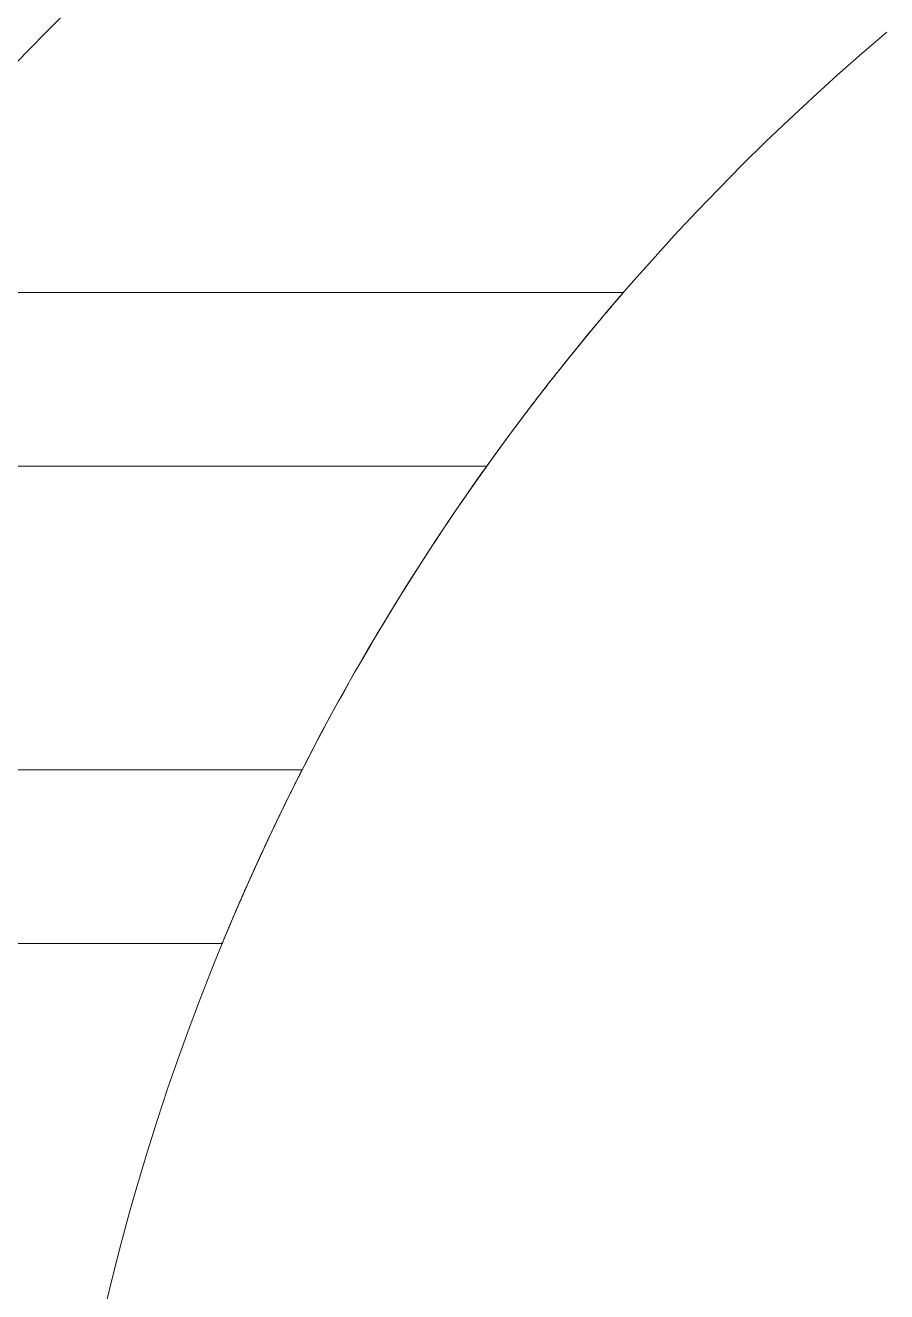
# Paper-space layout 'Presentación1' of a CAD drawing. Header units: millimetres. Extents: x 455 to 3402, y 15 to 1454.
# Drawn here: x 3358.87 to 3365.49, y 1354.29 to 1364.01 of the extents above; entities that cross this region are included whole.
import ezdxf

# ---------------------------------------------------------------- set-up
doc = ezdxf.new("R2010")
doc.units = ezdxf.units.MM

psp = doc.layouts.new('Presentación1')

# ---------------------------------------------------------------- linework, layer by layer
at = {"color": 7, "linetype": 'Continuous', "lineweight": 15}
for p, q in [((3357.2606, 1361.9622, -679.0231), (3363.4695, 1361.9622, -679.0231)), ((3356.2665, 1360.6288, -679.0231), (3362.4191, 1360.6288, -679.0231)), ((3354.8207, 1358.2955, -679.0231), (3361, 1358.2955, -679.0231)), ((3354.1399, 1356.9622, -679.0231), (3360.3856, 1356.9622, -679.0231))]:
    psp.add_line(p, q, dxfattribs=at)
for centre, radius, start, end in [((3377.3299, 1345.9622, -679.0231), 25.6667, 18.92464, 161.07536), ((3377.3299, 1345.9622, -679.0231), 25.6667, 18.92464, 161.07536), ((3377.3299, 1349.9622, -679.0231), 18.3333, 130.21417, 180), ((3377.3299, 1349.9622, -679.0231), 18.3333, 130.21417, 180), ((3377.3299, 1349.9622, -679.0231), 18.3333, 130.21417, 180), ((3377.3299, 1349.9622, -679.0231), 18.3333, 130.21417, 180), ((3377.3299, 1349.9622, -679.0231), 18.3333, 130.21417, 180), ((3377.3299, 1349.9622, -679.0231), 18.3333, 130.21417, 180), ((3377.3299, 1349.9622, -679.0231), 18.3333, 130.21417, 180), ((3377.3299, 1349.9622, -679.0231), 18.3333, 130.21417, 180), ((3377.3299, 1349.9622, -679.0231), 18.3333, 130.21417, 180), ((3377.3299, 1349.9622, -679.0231), 18.3333, 130.21417, 180), ((3377.3299, 1349.9622, -679.0231), 18.3333, 130.21417, 180), ((3377.3299, 1349.9622, -679.0231), 18.3333, 130.21417, 180), ((3377.3299, 1349.9622, -679.0231), 18.3333, 130.21417, 180), ((3377.3299, 1349.9622, -679.0231), 18.3333, 144.42147, 152.96431), ((3377.3299, 1349.9622, -679.0231), 18.3333, 144.42147, 152.96431), ((3377.3299, 1349.9622, -679.0231), 18.3333, 144.42147, 152.96431), ((3377.3299, 1349.9622, -679.0231), 18.3333, 144.42147, 152.96431), ((3377.3299, 1349.9622, -679.0231), 18.3333, 144.42147, 152.96431), ((3377.3299, 1349.9622, -679.0231), 18.3333, 144.42147, 152.96431), ((3377.3299, 1349.9622, -679.0231), 18.3333, 144.42147, 152.96431), ((3377.3299, 1349.9622, -679.0231), 18.3333, 144.42147, 152.96431), ((3377.3299, 1349.9622, -679.0231), 18.3333, 144.42147, 152.96431), ((3377.3299, 1349.9622, -679.0231), 18.3333, 144.42147, 152.96431), ((3377.3299, 1349.9622, -679.0231), 18.3333, 144.42147, 152.96431), ((3377.3299, 1349.9622, -679.0231), 18.3333, 144.42147, 152.96431), ((3377.3299, 1349.9622, -679.0231), 18.3333, 144.42147, 152.96431), ((3377.3299, 1349.9622, -679.0231), 18.3333, 144.42147, 152.96431)]:
    psp.add_arc(centre, radius, start, end, dxfattribs=at)
for points, knots in [([(3363.4695, 1361.9622, -679.0231), (3363.4691, 1361.9616, -679.0231), (3363.4681, 1361.9605, -679.0231), (3363.4605, 1361.9518, -679.0231), (3363.4484, 1361.9377, -679.0231), (3363.4315, 1361.9181, -679.0231), (3363.4106, 1361.8938, -679.0231), (3363.3859, 1361.8649, -679.0231), (3363.3574, 1361.8315, -679.0231), (3363.3263, 1361.7947, -679.0231), (3363.2933, 1361.7556, -679.0231), (3363.259, 1361.7146, -679.0231), (3363.2223, 1361.6706, -679.0231), (3363.1835, 1361.6236, -679.0231), (3363.1426, 1361.5739, -679.0231), (3363.097, 1361.518, -679.0231), (3363.0466, 1361.4556, -679.0231), (3362.9911, 1361.3864, -679.0231), (3362.9339, 1361.3141, -679.0231), (3362.8749, 1361.2389, -679.0231), (3362.8145, 1361.1611, -679.0231), (3362.7555, 1361.0843, -679.0231), (3362.6984, 1361.0089, -679.0231), (3362.6431, 1360.9354, -679.0231), (3362.5874, 1360.8604, -679.0231), (3362.5313, 1360.7841, -679.0231), (3362.475, 1360.7067, -679.0231), (3362.4377, 1360.6548, -679.0231), (3362.4191, 1360.6288, -679.0231)], [0, 0, 0, 0, 0.036245, 0.072492, 0.109812, 0.147136, 0.183218, 0.219303, 0.256189, 0.293079, 0.327016, 0.360985, 0.394929, 0.42984, 0.464778, 0.499694, 0.542592, 0.585527, 0.628431, 0.672564, 0.71673, 0.760866, 0.800321, 0.839797, 0.879252, 0.919494, 0.959759, 1, 1, 1, 1]), ([(3362.4191, 1360.6288, -679.0231), (3362.4366, 1360.6532, -679.0231), (3362.4716, 1360.702, -679.0231), (3362.5246, 1360.7749, -679.0231), (3362.5779, 1360.8475, -679.0231), (3362.6353, 1360.9249, -679.0231), (3362.6966, 1361.0067, -679.0231), (3362.7616, 1361.0922, -679.0231), (3362.8266, 1361.1768, -679.0231), (3362.8915, 1361.2602, -679.0231), (3362.9558, 1361.342, -679.0231), (3363.0134, 1361.4143, -679.0231), (3363.0644, 1361.4776, -679.0231), (3363.1089, 1361.5326, -679.0231), (3363.1525, 1361.586, -679.0231), (3363.1948, 1361.6373, -679.0231), (3363.2355, 1361.6865, -679.0231), (3363.276, 1361.735, -679.0231), (3363.3155, 1361.782, -679.0231), (3363.3492, 1361.8217, -679.0231), (3363.376, 1361.8532, -679.0231), (3363.397, 1361.8779, -679.0231), (3363.4155, 1361.8995, -679.0231), (3363.4315, 1361.9181, -679.0231), (3363.4447, 1361.9335, -679.0231), (3363.4555, 1361.9459, -679.0231), (3363.4634, 1361.9551, -679.0231), (3363.4683, 1361.9607, -679.0231), (3363.4695, 1361.9621, -679.0231), (3363.4695, 1361.9622, -679.0231), (3363.4695, 1361.9622, -679.0231)], [0, 0, 0, 0, 0.037803, 0.075606, 0.113711, 0.151816, 0.198408, 0.245034, 0.291624, 0.339616, 0.38765, 0.435635, 0.471495, 0.507376, 0.543233, 0.580015, 0.616826, 0.653605, 0.696, 0.738391, 0.767398, 0.796427, 0.825427, 0.853742, 0.882081, 0.910392, 0.939824, 0.969288, 0.998719, 1, 1, 1, 1]), ([(3363.4695, 1361.9622, -679.0231), (3363.4691, 1361.9616, -679.0231), (3363.4681, 1361.9605, -679.0231), (3363.4605, 1361.9518, -679.0231), (3363.4484, 1361.9377, -679.0231), (3363.4315, 1361.9181, -679.0231), (3363.4106, 1361.8938, -679.0231), (3363.3859, 1361.8649, -679.0231), (3363.3574, 1361.8315, -679.0231), (3363.3263, 1361.7947, -679.0231), (3363.2933, 1361.7556, -679.0231), (3363.259, 1361.7146, -679.0231), (3363.2223, 1361.6706, -679.0231), (3363.1835, 1361.6236, -679.0231), (3363.1426, 1361.5739, -679.0231), (3363.097, 1361.518, -679.0231), (3363.0466, 1361.4556, -679.0231), (3362.9911, 1361.3864, -679.0231), (3362.9339, 1361.3141, -679.0231), (3362.8749, 1361.2389, -679.0231), (3362.8145, 1361.1611, -679.0231), (3362.7555, 1361.0843, -679.0231), (3362.6984, 1361.0089, -679.0231), (3362.6431, 1360.9354, -679.0231), (3362.5874, 1360.8604, -679.0231), (3362.5313, 1360.7841, -679.0231), (3362.475, 1360.7067, -679.0231), (3362.4377, 1360.6548, -679.0231), (3362.4191, 1360.6288, -679.0231)], [0, 0, 0, 0, 0.0362452, 0.0724915, 0.1098126, 0.1471353, 0.1832178, 0.219302, 0.2561889, 0.2930783, 0.327016, 0.3609854, 0.3949292, 0.4298404, 0.464778, 0.4996937, 0.5425919, 0.5855273, 0.6284307, 0.6725639, 0.7167302, 0.7608663, 0.800321, 0.839797, 0.8792521, 0.9194944, 0.9597585, 1, 1, 1, 1]), ([(3362.4191, 1360.6288, -679.0231), (3362.4366, 1360.6532, -679.0231), (3362.4716, 1360.702, -679.0231), (3362.5246, 1360.7749, -679.0231), (3362.5779, 1360.8475, -679.0231), (3362.6353, 1360.9249, -679.0231), (3362.6966, 1361.0067, -679.0231), (3362.7616, 1361.0922, -679.0231), (3362.8266, 1361.1768, -679.0231), (3362.8915, 1361.2602, -679.0231), (3362.9558, 1361.342, -679.0231), (3363.0134, 1361.4143, -679.0231), (3363.0644, 1361.4776, -679.0231), (3363.1089, 1361.5326, -679.0231), (3363.1525, 1361.586, -679.0231), (3363.1948, 1361.6373, -679.0231), (3363.2355, 1361.6865, -679.0231), (3363.276, 1361.735, -679.0231), (3363.3155, 1361.782, -679.0231), (3363.3492, 1361.8217, -679.0231), (3363.376, 1361.8532, -679.0231), (3363.397, 1361.8779, -679.0231), (3363.4155, 1361.8995, -679.0231), (3363.4315, 1361.9181, -679.0231), (3363.4447, 1361.9335, -679.0231), (3363.4555, 1361.9459, -679.0231), (3363.4634, 1361.9551, -679.0231), (3363.4683, 1361.9607, -679.0231), (3363.4695, 1361.9621, -679.0231), (3363.4695, 1361.9622, -679.0231), (3363.4695, 1361.9622, -679.0231)], [0, 0, 0, 0, 0.037803, 0.075606, 0.113711, 0.151816, 0.198408, 0.245034, 0.291623, 0.339616, 0.387649, 0.435635, 0.471495, 0.507375, 0.543232, 0.580015, 0.616826, 0.653603, 0.695999, 0.738389, 0.767395, 0.796424, 0.825427, 0.853741, 0.882081, 0.910391, 0.939823, 0.969288, 0.998718, 1, 1, 1, 1]), ([(3363.4695, 1361.9622, -679.0231), (3363.4691, 1361.9616, -679.0231), (3363.4681, 1361.9605, -679.0231), (3363.4605, 1361.9518, -679.0231), (3363.4484, 1361.9377, -679.0231), (3363.4315, 1361.9181, -679.0231), (3363.4106, 1361.8938, -679.0231), (3363.3859, 1361.8649, -679.0231), (3363.3574, 1361.8315, -679.0231), (3363.3263, 1361.7947, -679.0231), (3363.2933, 1361.7556, -679.0231), (3363.259, 1361.7146, -679.0231), (3363.2223, 1361.6706, -679.0231), (3363.1835, 1361.6236, -679.0231), (3363.1426, 1361.5739, -679.0231), (3363.097, 1361.518, -679.0231), (3363.0466, 1361.4556, -679.0231), (3362.9911, 1361.3864, -679.0231), (3362.9339, 1361.3141, -679.0231), (3362.8749, 1361.2389, -679.0231), (3362.8145, 1361.1611, -679.0231), (3362.7555, 1361.0843, -679.0231), (3362.6984, 1361.0089, -679.0231), (3362.6431, 1360.9354, -679.0231), (3362.5874, 1360.8604, -679.0231), (3362.5313, 1360.7841, -679.0231), (3362.475, 1360.7067, -679.0231), (3362.4377, 1360.6548, -679.0231), (3362.4191, 1360.6288, -679.0231)], [0, 0, 0, 0, 0.036245, 0.072491, 0.109813, 0.147136, 0.183218, 0.219303, 0.256189, 0.293078, 0.327016, 0.360985, 0.394929, 0.42984, 0.464778, 0.499694, 0.542592, 0.585527, 0.628431, 0.672564, 0.71673, 0.760866, 0.800321, 0.839797, 0.879252, 0.919494, 0.959759, 1, 1, 1, 1]), ([(3362.4191, 1360.6288, -679.0231), (3362.4366, 1360.6532, -679.0231), (3362.4716, 1360.702, -679.0231), (3362.5246, 1360.7749, -679.0231), (3362.5779, 1360.8475, -679.0231), (3362.6353, 1360.9249, -679.0231), (3362.6966, 1361.0067, -679.0231), (3362.7616, 1361.0922, -679.0231), (3362.8266, 1361.1768, -679.0231), (3362.8915, 1361.2602, -679.0231), (3362.9558, 1361.342, -679.0231), (3363.0134, 1361.4143, -679.0231), (3363.0644, 1361.4776, -679.0231), (3363.1089, 1361.5326, -679.0231), (3363.1525, 1361.586, -679.0231), (3363.1948, 1361.6373, -679.0231), (3363.2355, 1361.6865, -679.0231), (3363.276, 1361.735, -679.0231), (3363.3155, 1361.782, -679.0231), (3363.3492, 1361.8217, -679.0231), (3363.376, 1361.8532, -679.0231), (3363.397, 1361.8779, -679.0231), (3363.4155, 1361.8995, -679.0231), (3363.4315, 1361.9181, -679.0231), (3363.4447, 1361.9335, -679.0231), (3363.4555, 1361.9459, -679.0231), (3363.4634, 1361.9551, -679.0231), (3363.4683, 1361.9607, -679.0231), (3363.4695, 1361.9621, -679.0231), (3363.4695, 1361.9622, -679.0231), (3363.4695, 1361.9622, -679.0231)], [0, 0, 0, 0, 0.037803, 0.075606, 0.113711, 0.151816, 0.198408, 0.245034, 0.291624, 0.339616, 0.387649, 0.435635, 0.471495, 0.507375, 0.543232, 0.580015, 0.616826, 0.653604, 0.695999, 0.73839, 0.767397, 0.796425, 0.825427, 0.853741, 0.882081, 0.910392, 0.939823, 0.969288, 0.998718, 1, 1, 1, 1]), ([(3363.4695, 1361.9622, -679.0231), (3363.4691, 1361.9616, -679.0231), (3363.4681, 1361.9605, -679.0231), (3363.4605, 1361.9518, -679.0231), (3363.4484, 1361.9377, -679.0231), (3363.4315, 1361.9181, -679.0231), (3363.4106, 1361.8938, -679.0231), (3363.3859, 1361.8649, -679.0231), (3363.3574, 1361.8315, -679.0231), (3363.3263, 1361.7947, -679.0231), (3363.2933, 1361.7556, -679.0231), (3363.259, 1361.7146, -679.0231), (3363.2223, 1361.6706, -679.0231), (3363.1835, 1361.6236, -679.0231), (3363.1426, 1361.5739, -679.0231), (3363.097, 1361.518, -679.0231), (3363.0466, 1361.4556, -679.0231), (3362.9911, 1361.3864, -679.0231), (3362.9339, 1361.3141, -679.0231), (3362.8749, 1361.2389, -679.0231), (3362.8145, 1361.1611, -679.0231), (3362.7555, 1361.0843, -679.0231), (3362.6984, 1361.0089, -679.0231), (3362.6431, 1360.9354, -679.0231), (3362.5874, 1360.8604, -679.0231), (3362.5313, 1360.7841, -679.0231), (3362.475, 1360.7067, -679.0231), (3362.4377, 1360.6548, -679.0231), (3362.4191, 1360.6288, -679.0231)], [0, 0, 0, 0, 0.036245, 0.072491, 0.109813, 0.147135, 0.183217, 0.219303, 0.256188, 0.293077, 0.327016, 0.360985, 0.394928, 0.42984, 0.464777, 0.499693, 0.542592, 0.585527, 0.628431, 0.672563, 0.71673, 0.760866, 0.800321, 0.839797, 0.879252, 0.919494, 0.959759, 1, 1, 1, 1]), ([(3362.4191, 1360.6288, -679.0231), (3362.4366, 1360.6532, -679.0231), (3362.4716, 1360.702, -679.0231), (3362.5246, 1360.7749, -679.0231), (3362.5779, 1360.8475, -679.0231), (3362.6353, 1360.9249, -679.0231), (3362.6966, 1361.0067, -679.0231), (3362.7616, 1361.0922, -679.0231), (3362.8266, 1361.1768, -679.0231), (3362.8915, 1361.2602, -679.0231), (3362.9558, 1361.342, -679.0231), (3363.0134, 1361.4143, -679.0231), (3363.0644, 1361.4776, -679.0231), (3363.1089, 1361.5326, -679.0231), (3363.1525, 1361.586, -679.0231), (3363.1948, 1361.6373, -679.0231), (3363.2355, 1361.6865, -679.0231), (3363.276, 1361.735, -679.0231), (3363.3155, 1361.782, -679.0231), (3363.3492, 1361.8217, -679.0231), (3363.376, 1361.8532, -679.0231), (3363.397, 1361.8779, -679.0231), (3363.4155, 1361.8995, -679.0231), (3363.4315, 1361.9181, -679.0231), (3363.4447, 1361.9335, -679.0231), (3363.4555, 1361.9459, -679.0231), (3363.4634, 1361.9551, -679.0231), (3363.4683, 1361.9607, -679.0231), (3363.4695, 1361.9621, -679.0231), (3363.4695, 1361.9622, -679.0231), (3363.4695, 1361.9622, -679.0231)], [0, 0, 0, 0, 0.037803, 0.075606, 0.113711, 0.151816, 0.198408, 0.245034, 0.291624, 0.339616, 0.387649, 0.435635, 0.471495, 0.507375, 0.543232, 0.580015, 0.616826, 0.653604, 0.695999, 0.73839, 0.767397, 0.796425, 0.825427, 0.853741, 0.882081, 0.910392, 0.939823, 0.969288, 0.998718, 1, 1, 1, 1]), ([(3363.4695, 1361.9622, -679.0231), (3363.4691, 1361.9616, -679.0231), (3363.4681, 1361.9605, -679.0231), (3363.4605, 1361.9518, -679.0231), (3363.4484, 1361.9377, -679.0231), (3363.4315, 1361.9181, -679.0231), (3363.4106, 1361.8938, -679.0231), (3363.3859, 1361.8649, -679.0231), (3363.3574, 1361.8315, -679.0231), (3363.3263, 1361.7947, -679.0231), (3363.2933, 1361.7556, -679.0231), (3363.259, 1361.7146, -679.0231), (3363.2223, 1361.6706, -679.0231), (3363.1835, 1361.6236, -679.0231), (3363.1426, 1361.5739, -679.0231), (3363.097, 1361.518, -679.0231), (3363.0466, 1361.4556, -679.0231), (3362.9911, 1361.3864, -679.0231), (3362.9339, 1361.3141, -679.0231), (3362.8749, 1361.2389, -679.0231), (3362.8145, 1361.1611, -679.0231), (3362.7555, 1361.0843, -679.0231), (3362.6984, 1361.0089, -679.0231), (3362.6431, 1360.9354, -679.0231), (3362.5874, 1360.8604, -679.0231), (3362.5313, 1360.7841, -679.0231), (3362.475, 1360.7067, -679.0231), (3362.4377, 1360.6548, -679.0231), (3362.4191, 1360.6288, -679.0231)], [0, 0, 0, 0, 0.0362452, 0.0724915, 0.1098126, 0.1471353, 0.1832178, 0.219302, 0.2561889, 0.2930783, 0.327016, 0.3609854, 0.3949292, 0.4298404, 0.464778, 0.4996937, 0.5425919, 0.5855273, 0.6284307, 0.6725639, 0.7167302, 0.7608663, 0.800321, 0.839797, 0.8792521, 0.9194944, 0.9597585, 1, 1, 1, 1]), ([(3363.4695, 1361.9622, -679.0231), (3363.4691, 1361.9616, -679.0231), (3363.4681, 1361.9605, -679.0231), (3363.4605, 1361.9518, -679.0231), (3363.4484, 1361.9377, -679.0231), (3363.4315, 1361.9181, -679.0231), (3363.4106, 1361.8938, -679.0231), (3363.3859, 1361.8649, -679.0231), (3363.3574, 1361.8315, -679.0231), (3363.3263, 1361.7947, -679.0231), (3363.2933, 1361.7556, -679.0231), (3363.259, 1361.7146, -679.0231), (3363.2223, 1361.6706, -679.0231), (3363.1835, 1361.6236, -679.0231), (3363.1426, 1361.5739, -679.0231), (3363.097, 1361.518, -679.0231), (3363.0466, 1361.4556, -679.0231), (3362.9911, 1361.3864, -679.0231), (3362.9339, 1361.3141, -679.0231), (3362.8749, 1361.2389, -679.0231), (3362.8145, 1361.1611, -679.0231), (3362.7555, 1361.0843, -679.0231), (3362.6984, 1361.0089, -679.0231), (3362.6431, 1360.9354, -679.0231), (3362.5874, 1360.8604, -679.0231), (3362.5313, 1360.7841, -679.0231), (3362.475, 1360.7067, -679.0231), (3362.4377, 1360.6548, -679.0231), (3362.4191, 1360.6288, -679.0231)], [0, 0, 0, 0, 0.0362452, 0.0724915, 0.1098126, 0.1471353, 0.1832178, 0.219302, 0.2561889, 0.2930783, 0.327016, 0.3609854, 0.3949292, 0.4298404, 0.464778, 0.4996937, 0.5425919, 0.5855273, 0.6284307, 0.6725639, 0.7167302, 0.7608663, 0.800321, 0.839797, 0.8792521, 0.9194944, 0.9597585, 1, 1, 1, 1]), ([(3362.4191, 1360.6288, -679.0231), (3362.4366, 1360.6532, -679.0231), (3362.4716, 1360.702, -679.0231), (3362.5246, 1360.7749, -679.0231), (3362.5779, 1360.8475, -679.0231), (3362.6353, 1360.9249, -679.0231), (3362.6966, 1361.0067, -679.0231), (3362.7616, 1361.0922, -679.0231), (3362.8266, 1361.1768, -679.0231), (3362.8915, 1361.2602, -679.0231), (3362.9558, 1361.342, -679.0231), (3363.0134, 1361.4143, -679.0231), (3363.0644, 1361.4776, -679.0231), (3363.1089, 1361.5326, -679.0231), (3363.1525, 1361.586, -679.0231), (3363.1948, 1361.6373, -679.0231), (3363.2355, 1361.6865, -679.0231), (3363.276, 1361.735, -679.0231), (3363.3155, 1361.782, -679.0231), (3363.3492, 1361.8217, -679.0231), (3363.376, 1361.8532, -679.0231), (3363.397, 1361.8779, -679.0231), (3363.4155, 1361.8995, -679.0231), (3363.4315, 1361.9181, -679.0231), (3363.4447, 1361.9335, -679.0231), (3363.4555, 1361.9459, -679.0231), (3363.4634, 1361.9551, -679.0231), (3363.4683, 1361.9607, -679.0231), (3363.4695, 1361.9621, -679.0231), (3363.4695, 1361.9622, -679.0231), (3363.4695, 1361.9622, -679.0231)], [0, 0, 0, 0, 0.037803, 0.075606, 0.113711, 0.151816, 0.198408, 0.245034, 0.291624, 0.339616, 0.387649, 0.435635, 0.471495, 0.507375, 0.543232, 0.580015, 0.616827, 0.653604, 0.695999, 0.73839, 0.767396, 0.796425, 0.825427, 0.853741, 0.882081, 0.910392, 0.939823, 0.969288, 0.998718, 1, 1, 1, 1]), ([(3362.4191, 1360.6288, -679.0231), (3362.4366, 1360.6532, -679.0231), (3362.4716, 1360.702, -679.0231), (3362.5246, 1360.7749, -679.0231), (3362.5779, 1360.8475, -679.0231), (3362.6353, 1360.9249, -679.0231), (3362.6966, 1361.0067, -679.0231), (3362.7616, 1361.0922, -679.0231), (3362.8266, 1361.1768, -679.0231), (3362.8915, 1361.2602, -679.0231), (3362.9558, 1361.342, -679.0231), (3363.0134, 1361.4143, -679.0231), (3363.0644, 1361.4776, -679.0231), (3363.1089, 1361.5326, -679.0231), (3363.1525, 1361.586, -679.0231), (3363.1948, 1361.6373, -679.0231), (3363.2355, 1361.6865, -679.0231), (3363.276, 1361.735, -679.0231), (3363.3155, 1361.782, -679.0231), (3363.3492, 1361.8217, -679.0231), (3363.376, 1361.8532, -679.0231), (3363.397, 1361.8779, -679.0231), (3363.4155, 1361.8995, -679.0231), (3363.4315, 1361.9181, -679.0231), (3363.4447, 1361.9335, -679.0231), (3363.4555, 1361.9459, -679.0231), (3363.4634, 1361.9551, -679.0231), (3363.4683, 1361.9607, -679.0231), (3363.4695, 1361.9621, -679.0231), (3363.4695, 1361.9622, -679.0231), (3363.4695, 1361.9622, -679.0231)], [0, 0, 0, 0, 0.037803, 0.075606, 0.113711, 0.151816, 0.198408, 0.245034, 0.291624, 0.339616, 0.387649, 0.435635, 0.471495, 0.507375, 0.543232, 0.580015, 0.616827, 0.653604, 0.695999, 0.738389, 0.767396, 0.796425, 0.825427, 0.853741, 0.882081, 0.910391, 0.939823, 0.969289, 0.998719, 1, 1, 1, 1]), ([(3363.4695, 1361.9622, -679.0231), (3363.4691, 1361.9616, -679.0231), (3363.4681, 1361.9605, -679.0231), (3363.4605, 1361.9518, -679.0231), (3363.4484, 1361.9377, -679.0231), (3363.4315, 1361.9181, -679.0231), (3363.4106, 1361.8938, -679.0231), (3363.3859, 1361.8649, -679.0231), (3363.3574, 1361.8315, -679.0231), (3363.3263, 1361.7947, -679.0231), (3363.2933, 1361.7556, -679.0231), (3363.259, 1361.7146, -679.0231), (3363.2223, 1361.6706, -679.0231), (3363.1835, 1361.6236, -679.0231), (3363.1426, 1361.5739, -679.0231), (3363.097, 1361.518, -679.0231), (3363.0466, 1361.4556, -679.0231), (3362.9911, 1361.3864, -679.0231), (3362.9339, 1361.3141, -679.0231), (3362.8749, 1361.2389, -679.0231), (3362.8145, 1361.1611, -679.0231), (3362.7555, 1361.0843, -679.0231), (3362.6984, 1361.0089, -679.0231), (3362.6431, 1360.9354, -679.0231), (3362.5874, 1360.8604, -679.0231), (3362.5313, 1360.7841, -679.0231), (3362.475, 1360.7067, -679.0231), (3362.4377, 1360.6548, -679.0231), (3362.4191, 1360.6288, -679.0231)], [0, 0, 0, 0, 0.036246, 0.072492, 0.109813, 0.147136, 0.183218, 0.219303, 0.256189, 0.293079, 0.327016, 0.360985, 0.394929, 0.42984, 0.464778, 0.499694, 0.542592, 0.585528, 0.628431, 0.672564, 0.71673, 0.760866, 0.800321, 0.839797, 0.879252, 0.919494, 0.959759, 1, 1, 1, 1]), ([(3362.4191, 1360.6288, -679.0231), (3362.4366, 1360.6532, -679.0231), (3362.4716, 1360.702, -679.0231), (3362.5246, 1360.7749, -679.0231), (3362.5779, 1360.8475, -679.0231), (3362.6353, 1360.9249, -679.0231), (3362.6966, 1361.0067, -679.0231), (3362.7616, 1361.0922, -679.0231), (3362.8266, 1361.1768, -679.0231), (3362.8915, 1361.2602, -679.0231), (3362.9558, 1361.342, -679.0231), (3363.0134, 1361.4143, -679.0231), (3363.0644, 1361.4776, -679.0231), (3363.1089, 1361.5326, -679.0231), (3363.1525, 1361.586, -679.0231), (3363.1948, 1361.6373, -679.0231), (3363.2355, 1361.6865, -679.0231), (3363.276, 1361.735, -679.0231), (3363.3155, 1361.782, -679.0231), (3363.3492, 1361.8217, -679.0231), (3363.376, 1361.8532, -679.0231), (3363.397, 1361.8779, -679.0231), (3363.4155, 1361.8995, -679.0231), (3363.4315, 1361.9181, -679.0231), (3363.4447, 1361.9335, -679.0231), (3363.4555, 1361.9459, -679.0231), (3363.4634, 1361.9551, -679.0231), (3363.4683, 1361.9607, -679.0231), (3363.4695, 1361.9621, -679.0231), (3363.4695, 1361.9622, -679.0231), (3363.4695, 1361.9622, -679.0231)], [0, 0, 0, 0, 0.037803, 0.075606, 0.113711, 0.151816, 0.198408, 0.245034, 0.291624, 0.339616, 0.387649, 0.435635, 0.471495, 0.507375, 0.543232, 0.580015, 0.616826, 0.653604, 0.695999, 0.73839, 0.767397, 0.796425, 0.825427, 0.853741, 0.882081, 0.910392, 0.939823, 0.969288, 0.998718, 1, 1, 1, 1]), ([(3361, 1358.2955, -679.0231), (3360.9866, 1358.2691, -679.0231), (3360.9598, 1358.2164, -679.0231), (3360.9202, 1358.1373, -679.0231), (3360.8808, 1358.0578, -679.0231), (3360.8418, 1357.978, -679.0231), (3360.8033, 1357.8983, -679.0231), (3360.7661, 1357.8204, -679.0231), (3360.7303, 1357.7446, -679.0231), (3360.696, 1357.671, -679.0231), (3360.6627, 1357.5986, -679.0231), (3360.6303, 1357.5276, -679.0231), (3360.5992, 1357.4586, -679.0231), (3360.5709, 1357.395, -679.0231), (3360.5452, 1357.3368, -679.0231), (3360.5221, 1357.2839, -679.0231), (3360.5002, 1357.2336, -679.0231), (3360.4799, 1357.1863, -679.0231), (3360.4612, 1357.1425, -679.0231), (3360.4451, 1357.1046, -679.0231), (3360.4314, 1357.0721, -679.0231), (3360.4199, 1357.0447, -679.0231), (3360.4099, 1357.0208, -679.0231), (3360.4015, 1357.0006, -679.0231), (3360.3947, 1356.9843, -679.0231), (3360.3896, 1356.972, -679.0231), (3360.3862, 1356.9637, -679.0231), (3360.3858, 1356.9627, -679.0231), (3360.3856, 1356.9622, -679.0231)], [0, 0, 0, 0, 0.040225, 0.080479, 0.120704, 0.162056, 0.203441, 0.244791, 0.285046, 0.325335, 0.365587, 0.407212, 0.448878, 0.490499, 0.527605, 0.564742, 0.601846, 0.640262, 0.678717, 0.71713, 0.750795, 0.784488, 0.818152, 0.85293, 0.88774, 0.922516, 0.961165, 1, 1, 1, 1]), ([(3360.3856, 1356.9622, -679.0231), (3360.3857, 1356.9624, -679.0231), (3360.3859, 1356.963, -679.0231), (3360.3879, 1356.9677, -679.0231), (3360.3909, 1356.9751, -679.0231), (3360.3962, 1356.9878, -679.0231), (3360.4046, 1357.008, -679.0231), (3360.4175, 1357.0389, -679.0231), (3360.4337, 1357.0775, -679.0231), (3360.4531, 1357.1235, -679.0231), (3360.4756, 1357.1762, -679.0231), (3360.5011, 1357.2355, -679.0231), (3360.5296, 1357.3013, -679.0231), (3360.5615, 1357.3738, -679.0231), (3360.5964, 1357.4522, -679.0231), (3360.6344, 1357.5367, -679.0231), (3360.6752, 1357.6259, -679.0231), (3360.7142, 1357.7101, -679.0231), (3360.7504, 1357.7872, -679.0231), (3360.783, 1357.856, -679.0231), (3360.8168, 1357.9264, -679.0231), (3360.8516, 1357.9981, -679.0231), (3360.8873, 1358.071, -679.0231), (3360.924, 1358.145, -679.0231), (3360.9616, 1358.2199, -679.0231), (3360.9872, 1358.2703, -679.0231), (3361, 1358.2955, -679.0231)], [0, 0, 0, 0, 0.028609, 0.057217, 0.08613, 0.115043, 0.161588, 0.208134, 0.255975, 0.303816, 0.351459, 0.399104, 0.447985, 0.496867, 0.547349, 0.597833, 0.649564, 0.701298, 0.737809, 0.774346, 0.810858, 0.848263, 0.885693, 0.923098, 0.961499, 1, 1, 1, 1]), ([(3361, 1358.2955, -679.0231), (3360.9866, 1358.2691, -679.0231), (3360.9598, 1358.2164, -679.0231), (3360.9202, 1358.1373, -679.0231), (3360.8808, 1358.0578, -679.0231), (3360.8418, 1357.978, -679.0231), (3360.8033, 1357.8983, -679.0231), (3360.7661, 1357.8204, -679.0231), (3360.7303, 1357.7446, -679.0231), (3360.696, 1357.671, -679.0231), (3360.6627, 1357.5986, -679.0231), (3360.6303, 1357.5276, -679.0231), (3360.5992, 1357.4586, -679.0231), (3360.5709, 1357.395, -679.0231), (3360.5452, 1357.3368, -679.0231), (3360.5221, 1357.2839, -679.0231), (3360.5002, 1357.2336, -679.0231), (3360.4799, 1357.1863, -679.0231), (3360.4612, 1357.1425, -679.0231), (3360.4451, 1357.1046, -679.0231), (3360.4314, 1357.0721, -679.0231), (3360.4199, 1357.0447, -679.0231), (3360.4099, 1357.0208, -679.0231), (3360.4015, 1357.0006, -679.0231), (3360.3947, 1356.9843, -679.0231), (3360.3896, 1356.972, -679.0231), (3360.3862, 1356.9637, -679.0231), (3360.3858, 1356.9627, -679.0231), (3360.3856, 1356.9622, -679.0231)], [0, 0, 0, 0, 0.040225, 0.080479, 0.120704, 0.162056, 0.203441, 0.244791, 0.285046, 0.325335, 0.365587, 0.407212, 0.448878, 0.490499, 0.527606, 0.564743, 0.601846, 0.640262, 0.678717, 0.717131, 0.750795, 0.784489, 0.818153, 0.852929, 0.887741, 0.922517, 0.961166, 1, 1, 1, 1]), ([(3360.3856, 1356.9622, -679.0231), (3360.3857, 1356.9624, -679.0231), (3360.3859, 1356.963, -679.0231), (3360.3879, 1356.9677, -679.0231), (3360.3909, 1356.9751, -679.0231), (3360.3962, 1356.9878, -679.0231), (3360.4046, 1357.008, -679.0231), (3360.4175, 1357.0389, -679.0231), (3360.4337, 1357.0775, -679.0231), (3360.4531, 1357.1235, -679.0231), (3360.4756, 1357.1762, -679.0231), (3360.5011, 1357.2355, -679.0231), (3360.5296, 1357.3013, -679.0231), (3360.5615, 1357.3738, -679.0231), (3360.5964, 1357.4522, -679.0231), (3360.6344, 1357.5367, -679.0231), (3360.6752, 1357.6259, -679.0231), (3360.7142, 1357.7101, -679.0231), (3360.7504, 1357.7872, -679.0231), (3360.783, 1357.856, -679.0231), (3360.8168, 1357.9264, -679.0231), (3360.8516, 1357.9981, -679.0231), (3360.8873, 1358.071, -679.0231), (3360.924, 1358.145, -679.0231), (3360.9616, 1358.2199, -679.0231), (3360.9872, 1358.2703, -679.0231), (3361, 1358.2955, -679.0231)], [0, 0, 0, 0, 0.028609, 0.057218, 0.086129, 0.115041, 0.161587, 0.208133, 0.255975, 0.303817, 0.351459, 0.399103, 0.447985, 0.496868, 0.547348, 0.597833, 0.649564, 0.701297, 0.737809, 0.774346, 0.810858, 0.848262, 0.885692, 0.923098, 0.961499, 1, 1, 1, 1]), ([(3361, 1358.2955, -679.0231), (3360.9866, 1358.2691, -679.0231), (3360.9598, 1358.2164, -679.0231), (3360.9202, 1358.1373, -679.0231), (3360.8808, 1358.0578, -679.0231), (3360.8418, 1357.978, -679.0231), (3360.8033, 1357.8983, -679.0231), (3360.7661, 1357.8204, -679.0231), (3360.7303, 1357.7446, -679.0231), (3360.696, 1357.671, -679.0231), (3360.6627, 1357.5986, -679.0231), (3360.6303, 1357.5276, -679.0231), (3360.5992, 1357.4586, -679.0231), (3360.5709, 1357.395, -679.0231), (3360.5452, 1357.3368, -679.0231), (3360.5221, 1357.2839, -679.0231), (3360.5002, 1357.2336, -679.0231), (3360.4799, 1357.1863, -679.0231), (3360.4612, 1357.1425, -679.0231), (3360.4451, 1357.1046, -679.0231), (3360.4314, 1357.0721, -679.0231), (3360.4199, 1357.0447, -679.0231), (3360.4099, 1357.0208, -679.0231), (3360.4015, 1357.0006, -679.0231), (3360.3947, 1356.9843, -679.0231), (3360.3896, 1356.972, -679.0231), (3360.3862, 1356.9637, -679.0231), (3360.3858, 1356.9627, -679.0231), (3360.3856, 1356.9622, -679.0231)], [0, 0, 0, 0, 0.040225, 0.080479, 0.120704, 0.162056, 0.203441, 0.244791, 0.285046, 0.325335, 0.365587, 0.407212, 0.448878, 0.490499, 0.527605, 0.564743, 0.601846, 0.640262, 0.678717, 0.71713, 0.750795, 0.784489, 0.818152, 0.852929, 0.88774, 0.922517, 0.961166, 1, 1, 1, 1]), ([(3360.3856, 1356.9622, -679.0231), (3360.3857, 1356.9624, -679.0231), (3360.3859, 1356.963, -679.0231), (3360.3879, 1356.9677, -679.0231), (3360.3909, 1356.9751, -679.0231), (3360.3962, 1356.9878, -679.0231), (3360.4046, 1357.008, -679.0231), (3360.4175, 1357.0389, -679.0231), (3360.4337, 1357.0775, -679.0231), (3360.4531, 1357.1235, -679.0231), (3360.4756, 1357.1762, -679.0231), (3360.5011, 1357.2355, -679.0231), (3360.5296, 1357.3013, -679.0231), (3360.5615, 1357.3738, -679.0231), (3360.5964, 1357.4522, -679.0231), (3360.6344, 1357.5367, -679.0231), (3360.6752, 1357.6259, -679.0231), (3360.7142, 1357.7101, -679.0231), (3360.7504, 1357.7872, -679.0231), (3360.783, 1357.856, -679.0231), (3360.8168, 1357.9264, -679.0231), (3360.8516, 1357.9981, -679.0231), (3360.8873, 1358.071, -679.0231), (3360.924, 1358.145, -679.0231), (3360.9616, 1358.2199, -679.0231), (3360.9872, 1358.2703, -679.0231), (3361, 1358.2955, -679.0231)], [0, 0, 0, 0, 0.028609, 0.057218, 0.086131, 0.115044, 0.161588, 0.208135, 0.255975, 0.303816, 0.351459, 0.399105, 0.447985, 0.496867, 0.54735, 0.597833, 0.649565, 0.701298, 0.737809, 0.774346, 0.810858, 0.848263, 0.885693, 0.923098, 0.961499, 1, 1, 1, 1]), ([(3360.3856, 1356.9622, -679.0231), (3360.3857, 1356.9624, -679.0231), (3360.3859, 1356.963, -679.0231), (3360.3879, 1356.9677, -679.0231), (3360.3909, 1356.9751, -679.0231), (3360.3962, 1356.9878, -679.0231), (3360.4046, 1357.008, -679.0231), (3360.4175, 1357.0389, -679.0231), (3360.4337, 1357.0775, -679.0231), (3360.4531, 1357.1235, -679.0231), (3360.4756, 1357.1762, -679.0231), (3360.5011, 1357.2355, -679.0231), (3360.5296, 1357.3013, -679.0231), (3360.5615, 1357.3738, -679.0231), (3360.5964, 1357.4522, -679.0231), (3360.6344, 1357.5367, -679.0231), (3360.6752, 1357.6259, -679.0231), (3360.7142, 1357.7101, -679.0231), (3360.7504, 1357.7872, -679.0231), (3360.783, 1357.856, -679.0231), (3360.8168, 1357.9264, -679.0231), (3360.8516, 1357.9981, -679.0231), (3360.8873, 1358.071, -679.0231), (3360.924, 1358.145, -679.0231), (3360.9616, 1358.2199, -679.0231), (3360.9872, 1358.2703, -679.0231), (3361, 1358.2955, -679.0231)], [0, 0, 0, 0, 0.028609, 0.057218, 0.086129, 0.115043, 0.161588, 0.208134, 0.255974, 0.303816, 0.351459, 0.399104, 0.447984, 0.496867, 0.547349, 0.597833, 0.649564, 0.701298, 0.737809, 0.774346, 0.810858, 0.848263, 0.885693, 0.923098, 0.961499, 1, 1, 1, 1]), ([(3361, 1358.2955, -679.0231), (3360.9866, 1358.2691, -679.0231), (3360.9598, 1358.2164, -679.0231), (3360.9202, 1358.1373, -679.0231), (3360.8808, 1358.0578, -679.0231), (3360.8418, 1357.978, -679.0231), (3360.8033, 1357.8983, -679.0231), (3360.7661, 1357.8204, -679.0231), (3360.7303, 1357.7446, -679.0231), (3360.696, 1357.671, -679.0231), (3360.6627, 1357.5986, -679.0231), (3360.6303, 1357.5276, -679.0231), (3360.5992, 1357.4586, -679.0231), (3360.5709, 1357.395, -679.0231), (3360.5452, 1357.3368, -679.0231), (3360.5221, 1357.2839, -679.0231), (3360.5002, 1357.2336, -679.0231), (3360.4799, 1357.1863, -679.0231), (3360.4612, 1357.1425, -679.0231), (3360.4451, 1357.1046, -679.0231), (3360.4314, 1357.0721, -679.0231), (3360.4199, 1357.0447, -679.0231), (3360.4099, 1357.0208, -679.0231), (3360.4015, 1357.0006, -679.0231), (3360.3947, 1356.9843, -679.0231), (3360.3896, 1356.972, -679.0231), (3360.3862, 1356.9637, -679.0231), (3360.3858, 1356.9627, -679.0231), (3360.3856, 1356.9622, -679.0231)], [0, 0, 0, 0, 0.040225, 0.080479, 0.120704, 0.162056, 0.203442, 0.244791, 0.285046, 0.325335, 0.365587, 0.407212, 0.448878, 0.490499, 0.527606, 0.564743, 0.601847, 0.640262, 0.678718, 0.717129, 0.750795, 0.784489, 0.818153, 0.852931, 0.887739, 0.922518, 0.961166, 1, 1, 1, 1]), ([(3361, 1358.2955, -679.0231), (3360.9866, 1358.2691, -679.0231), (3360.9598, 1358.2164, -679.0231), (3360.9202, 1358.1373, -679.0231), (3360.8808, 1358.0578, -679.0231), (3360.8418, 1357.978, -679.0231), (3360.8033, 1357.8983, -679.0231), (3360.7661, 1357.8204, -679.0231), (3360.7303, 1357.7446, -679.0231), (3360.696, 1357.671, -679.0231), (3360.6627, 1357.5986, -679.0231), (3360.6303, 1357.5276, -679.0231), (3360.5992, 1357.4586, -679.0231), (3360.5709, 1357.395, -679.0231), (3360.5452, 1357.3368, -679.0231), (3360.5221, 1357.2839, -679.0231), (3360.5002, 1357.2336, -679.0231), (3360.4799, 1357.1863, -679.0231), (3360.4612, 1357.1425, -679.0231), (3360.4451, 1357.1046, -679.0231), (3360.4314, 1357.0721, -679.0231), (3360.4199, 1357.0447, -679.0231), (3360.4099, 1357.0208, -679.0231), (3360.4015, 1357.0006, -679.0231), (3360.3947, 1356.9843, -679.0231), (3360.3896, 1356.972, -679.0231), (3360.3862, 1356.9637, -679.0231), (3360.3858, 1356.9627, -679.0231), (3360.3856, 1356.9622, -679.0231)], [0, 0, 0, 0, 0.040225, 0.080479, 0.120704, 0.162056, 0.203441, 0.244791, 0.285046, 0.325335, 0.365587, 0.407212, 0.448878, 0.490499, 0.527606, 0.564743, 0.601846, 0.640262, 0.678717, 0.717131, 0.750795, 0.784489, 0.818153, 0.852929, 0.887741, 0.922517, 0.961166, 1, 1, 1, 1]), ([(3360.3856, 1356.9622, -679.0231), (3360.3857, 1356.9624, -679.0231), (3360.3859, 1356.963, -679.0231), (3360.3879, 1356.9677, -679.0231), (3360.3909, 1356.9751, -679.0231), (3360.3962, 1356.9878, -679.0231), (3360.4046, 1357.008, -679.0231), (3360.4175, 1357.0389, -679.0231), (3360.4337, 1357.0775, -679.0231), (3360.4531, 1357.1235, -679.0231), (3360.4756, 1357.1762, -679.0231), (3360.5011, 1357.2355, -679.0231), (3360.5296, 1357.3013, -679.0231), (3360.5615, 1357.3738, -679.0231), (3360.5964, 1357.4522, -679.0231), (3360.6344, 1357.5367, -679.0231), (3360.6752, 1357.6259, -679.0231), (3360.7142, 1357.7101, -679.0231), (3360.7504, 1357.7872, -679.0231), (3360.783, 1357.856, -679.0231), (3360.8168, 1357.9264, -679.0231), (3360.8516, 1357.9981, -679.0231), (3360.8873, 1358.071, -679.0231), (3360.924, 1358.145, -679.0231), (3360.9616, 1358.2199, -679.0231), (3360.9872, 1358.2703, -679.0231), (3361, 1358.2955, -679.0231)], [0, 0, 0, 0, 0.028609, 0.057218, 0.086129, 0.115043, 0.161588, 0.208134, 0.255974, 0.303816, 0.351459, 0.399104, 0.447984, 0.496867, 0.547349, 0.597833, 0.649564, 0.701298, 0.737809, 0.774346, 0.810858, 0.848263, 0.885693, 0.923098, 0.961499, 1, 1, 1, 1]), ([(3361, 1358.2955, -679.0231), (3360.9866, 1358.2691, -679.0231), (3360.9598, 1358.2164, -679.0231), (3360.9202, 1358.1373, -679.0231), (3360.8808, 1358.0578, -679.0231), (3360.8418, 1357.978, -679.0231), (3360.8033, 1357.8983, -679.0231), (3360.7661, 1357.8204, -679.0231), (3360.7303, 1357.7446, -679.0231), (3360.696, 1357.671, -679.0231), (3360.6627, 1357.5986, -679.0231), (3360.6303, 1357.5276, -679.0231), (3360.5992, 1357.4586, -679.0231), (3360.5709, 1357.395, -679.0231), (3360.5452, 1357.3368, -679.0231), (3360.5221, 1357.2839, -679.0231), (3360.5002, 1357.2336, -679.0231), (3360.4799, 1357.1863, -679.0231), (3360.4612, 1357.1425, -679.0231), (3360.4451, 1357.1046, -679.0231), (3360.4314, 1357.0721, -679.0231), (3360.4199, 1357.0447, -679.0231), (3360.4099, 1357.0208, -679.0231), (3360.4015, 1357.0006, -679.0231), (3360.3947, 1356.9843, -679.0231), (3360.3896, 1356.972, -679.0231), (3360.3862, 1356.9637, -679.0231), (3360.3858, 1356.9627, -679.0231), (3360.3856, 1356.9622, -679.0231)], [0, 0, 0, 0, 0.040225, 0.080479, 0.120704, 0.162056, 0.203441, 0.244791, 0.285046, 0.325335, 0.365587, 0.407212, 0.448878, 0.490499, 0.527606, 0.564743, 0.601846, 0.640262, 0.678717, 0.717131, 0.750795, 0.784489, 0.818153, 0.852929, 0.887741, 0.922517, 0.961166, 1, 1, 1, 1]), ([(3360.3856, 1356.9622, -679.0231), (3360.3857, 1356.9624, -679.0231), (3360.3859, 1356.963, -679.0231), (3360.3879, 1356.9677, -679.0231), (3360.3909, 1356.9751, -679.0231), (3360.3962, 1356.9878, -679.0231), (3360.4046, 1357.008, -679.0231), (3360.4175, 1357.0389, -679.0231), (3360.4337, 1357.0775, -679.0231), (3360.4531, 1357.1235, -679.0231), (3360.4756, 1357.1762, -679.0231), (3360.5011, 1357.2355, -679.0231), (3360.5296, 1357.3013, -679.0231), (3360.5615, 1357.3738, -679.0231), (3360.5964, 1357.4522, -679.0231), (3360.6344, 1357.5367, -679.0231), (3360.6752, 1357.6259, -679.0231), (3360.7142, 1357.7101, -679.0231), (3360.7504, 1357.7872, -679.0231), (3360.783, 1357.856, -679.0231), (3360.8168, 1357.9264, -679.0231), (3360.8516, 1357.9981, -679.0231), (3360.8873, 1358.071, -679.0231), (3360.924, 1358.145, -679.0231), (3360.9616, 1358.2199, -679.0231), (3360.9872, 1358.2703, -679.0231), (3361, 1358.2955, -679.0231)], [0, 0, 0, 0, 0.028609, 0.057218, 0.086129, 0.115043, 0.161588, 0.208134, 0.255974, 0.303816, 0.351459, 0.399104, 0.447984, 0.496867, 0.547349, 0.597833, 0.649564, 0.701298, 0.737809, 0.774346, 0.810858, 0.848263, 0.885693, 0.923098, 0.961499, 1, 1, 1, 1]), ([(3361, 1358.2955, -679.0231), (3360.9866, 1358.2691, -679.0231), (3360.9598, 1358.2164, -679.0231), (3360.9202, 1358.1373, -679.0231), (3360.8808, 1358.0578, -679.0231), (3360.8418, 1357.978, -679.0231), (3360.8033, 1357.8983, -679.0231), (3360.7661, 1357.8204, -679.0231), (3360.7303, 1357.7446, -679.0231), (3360.696, 1357.671, -679.0231), (3360.6627, 1357.5986, -679.0231), (3360.6303, 1357.5276, -679.0231), (3360.5992, 1357.4586, -679.0231), (3360.5709, 1357.395, -679.0231), (3360.5452, 1357.3368, -679.0231), (3360.5221, 1357.2839, -679.0231), (3360.5002, 1357.2336, -679.0231), (3360.4799, 1357.1863, -679.0231), (3360.4612, 1357.1425, -679.0231), (3360.4451, 1357.1046, -679.0231), (3360.4314, 1357.0721, -679.0231), (3360.4199, 1357.0447, -679.0231), (3360.4099, 1357.0208, -679.0231), (3360.4015, 1357.0006, -679.0231), (3360.3947, 1356.9843, -679.0231), (3360.3896, 1356.972, -679.0231), (3360.3862, 1356.9637, -679.0231), (3360.3858, 1356.9627, -679.0231), (3360.3856, 1356.9622, -679.0231)], [0, 0, 0, 0, 0.040225, 0.080479, 0.120704, 0.162056, 0.203441, 0.244791, 0.285046, 0.325334, 0.365587, 0.407212, 0.448878, 0.490499, 0.527605, 0.564742, 0.601846, 0.640262, 0.678716, 0.717129, 0.750795, 0.784488, 0.818152, 0.85293, 0.88774, 0.922516, 0.961165, 1, 1, 1, 1]), ([(3360.3856, 1356.9622, -679.0231), (3360.3857, 1356.9624, -679.0231), (3360.3859, 1356.963, -679.0231), (3360.3879, 1356.9677, -679.0231), (3360.3909, 1356.9751, -679.0231), (3360.3962, 1356.9878, -679.0231), (3360.4046, 1357.008, -679.0231), (3360.4175, 1357.0389, -679.0231), (3360.4337, 1357.0775, -679.0231), (3360.4531, 1357.1235, -679.0231), (3360.4756, 1357.1762, -679.0231), (3360.5011, 1357.2355, -679.0231), (3360.5296, 1357.3013, -679.0231), (3360.5615, 1357.3738, -679.0231), (3360.5964, 1357.4522, -679.0231), (3360.6344, 1357.5367, -679.0231), (3360.6752, 1357.6259, -679.0231), (3360.7142, 1357.7101, -679.0231), (3360.7504, 1357.7872, -679.0231), (3360.783, 1357.856, -679.0231), (3360.8168, 1357.9264, -679.0231), (3360.8516, 1357.9981, -679.0231), (3360.8873, 1358.071, -679.0231), (3360.924, 1358.145, -679.0231), (3360.9616, 1358.2199, -679.0231), (3360.9872, 1358.2703, -679.0231), (3361, 1358.2955, -679.0231)], [0, 0, 0, 0, 0.028608, 0.057217, 0.08613, 0.115043, 0.161588, 0.208134, 0.255975, 0.303816, 0.351459, 0.399104, 0.447984, 0.496867, 0.547349, 0.597833, 0.649565, 0.701298, 0.737809, 0.774346, 0.810858, 0.848263, 0.885693, 0.923098, 0.961499, 1, 1, 1, 1])]:
    psp.add_open_spline(points, degree=3, knots=knots, dxfattribs=at)

doc.saveas('drawing.dxf')
